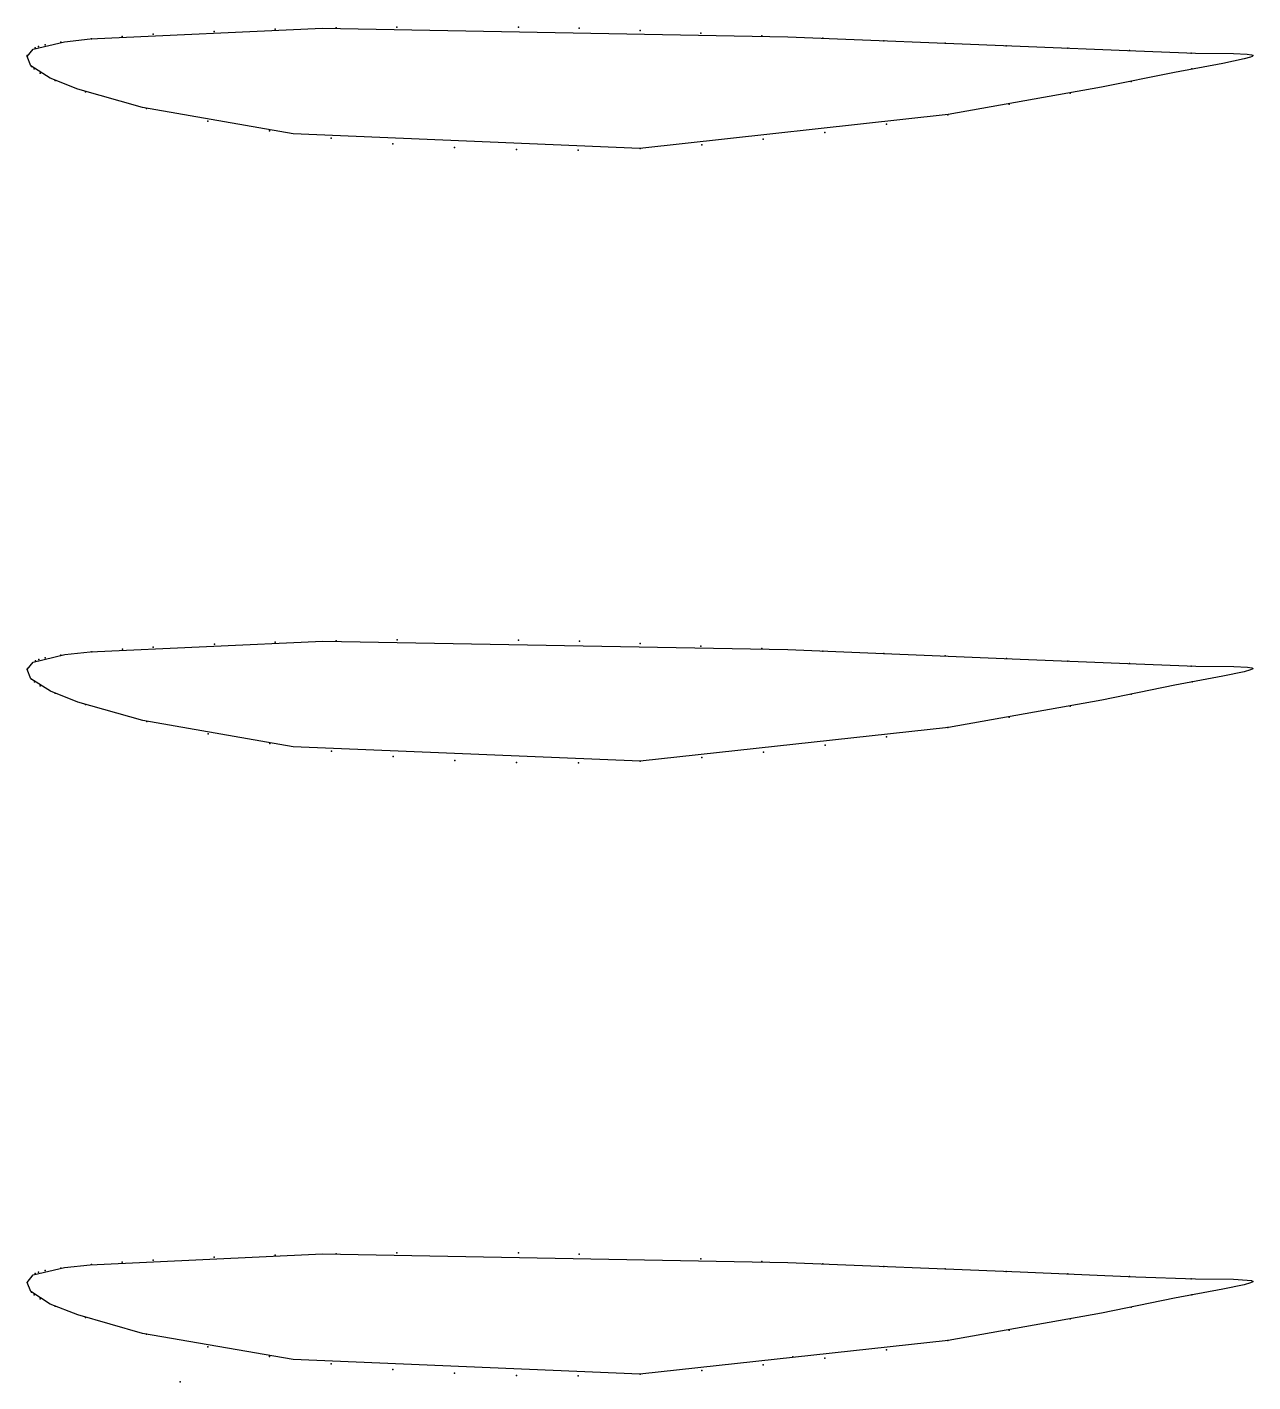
# Paper-space layout '_Bottom' of a CAD drawing. Header units: millimetres. Extents: x 0 to 100, y -108 to 2.
import ezdxf

# ---------------------------------------------------------------- set-up
doc = ezdxf.new("R2010")
doc.units = ezdxf.units.MM
doc.header["$PDSIZE"] = -1

psp = doc.layouts.new('_Bottom')

# ---------------------------------------------------------------- linework, layer by layer
at = {"color": 7, "linetype": 'Continuous', "flags": 128}
for points in [[(100.01, 0), (100, -0.03), (99.96, -0.06), (99.83, -0.12), (99.3, -0.27), (97.57, -0.63), (93.62, -1.37), (87.68, -2.58), (75.16, -4.81), (50, -7.57), (21.7, -6.38), (9.41, -4.24), (4.13, -2.74), (1.88, -1.85), (0.29, -0.83), (-0.01, -0.08), (0.47, 0.53), (3.05, 1.13), (5.13, 1.36), (24.1, 2.24), (62.06, 1.54), (81.03, 0.77), (90.48, 0.38), (95.35, 0.2), (98.45, 0.17), (99.56, 0.11), (99.92, 0.06), (99.99, 0.03), (100.01, 0)], [(100.02, -50), (100.01, -50.03), (99.97, -50.06), (99.84, -50.12), (99.31, -50.27), (97.58, -50.63), (93.64, -51.37), (87.69, -52.58), (75.17, -54.81), (50.01, -57.57), (21.71, -56.38), (9.42, -54.24), (4.14, -52.74), (1.89, -51.85), (0.3, -50.83), (0, -50.08), (0.48, -49.47), (3.07, -48.87), (5.14, -48.64), (24.11, -47.76), (62.07, -48.46), (81.04, -49.23), (90.49, -49.62), (95.36, -49.8), (98.46, -49.83), (99.58, -49.89), (99.93, -49.94), (100, -49.97), (100.02, -50)], [(100.01, -100), (100, -100.03), (99.96, -100.06), (99.83, -100.12), (99.3, -100.27), (97.57, -100.63), (93.62, -101.37), (87.68, -102.58), (75.16, -104.81), (50, -107.57), (21.7, -106.38), (9.41, -104.24), (4.13, -102.74), (1.88, -101.85), (0.29, -100.83), (-0.01, -100.08), (0.47, -99.47), (3.05, -98.87), (5.13, -98.64), (24.1, -97.76), (62.06, -98.46), (81.03, -99.23), (90.48, -99.62), (95.35, -99.8), (98.45, -99.83), (99.56, -99.89), (99.92, -99.94), (99.99, -99.97), (100.01, -100)]]:
    psp.add_lwpolyline(points, dxfattribs=at)
at = {"color": 7, "linetype": 'Continuous'}
for p in [(25.2, 2.26), (30.16, 2.33), (40.09, 2.32), (45.05, 2.23), (5.25, 1.37), (7.76, 1.57), (10.27, 1.74), (15.25, 1.98), (20.23, 2.15), (50.01, 2.05), (54.97, 1.83), (59.94, 1.62), (64.92, 1.42), (69.9, 1.22), (0, 0), (0, 0), (0.66, 0.63), (0.93, 0.74), (1.45, 0.88), (2.73, 1.09), (74.9, 1.02), (79.9, 0.81), (84.91, 0.61), (89.94, 0.41), (94.98, 0.2), (100.01, 0), (0.34, -0.88), (0.57, -1.09), (95.05, -1.09), (1.05, -1.42), (2.27, -2.02), (90.08, -2.1), (4.75, -2.95), (85.11, -3.06), (9.74, -4.32), (80.12, -3.97), (14.75, -5.34), (75.12, -4.82), (19.77, -6.13), (65.1, -6.26), (70.11, -5.58), (24.81, -6.74), (29.84, -7.19), (34.88, -7.5), (39.92, -7.67), (44.97, -7.7), (50.01, -7.57), (55.04, -7.27), (60.07, -6.82), (5.27, -48.63), (7.78, -48.43), (10.28, -48.26), (15.27, -48.02), (20.24, -47.85), (25.21, -47.74), (30.18, -47.67), (40.1, -47.68), (45.06, -47.77), (50.02, -47.95), (54.98, -48.17), (59.95, -48.38), (64.93, -48.58), (0.67, -49.37), (0.94, -49.26), (1.46, -49.12), (2.74, -48.91), (69.91, -48.78), (74.91, -48.98), (79.91, -49.19), (84.93, -49.39), (89.95, -49.59), (0.01, -50), (0.01, -50), (94.99, -49.8), (0.35, -50.88), (0.58, -51.09), (1.06, -51.42), (95.06, -51.09), (2.29, -52.02), (4.76, -52.95), (90.09, -52.1), (80.13, -53.97), (85.12, -53.06), (9.75, -54.32), (75.13, -54.82), (14.76, -55.34), (19.79, -56.13), (65.11, -56.26), (70.13, -55.58), (24.82, -56.74), (29.86, -57.19), (55.05, -57.27), (60.09, -56.82), (34.9, -57.5), (39.94, -57.67), (44.98, -57.7), (50.02, -57.57), (10.27, -98.26), (15.25, -98.02), (20.23, -97.85), (25.2, -97.74), (30.16, -97.67), (40.09, -97.68), (45.05, -97.77), (54.97, -98.17), (0.66, -99.37), (0.93, -99.26), (1.45, -99.12), (2.73, -98.91), (5.25, -98.63), (7.76, -98.43), (59.94, -98.38), (64.92, -98.58), (69.9, -98.78), (74.9, -98.98), (79.9, -99.19), (84.91, -99.39), (89.94, -99.59), (94.98, -99.8), (100.01, -100), (0.34, -100.88), (0.57, -101.09), (1.05, -101.42), (95.05, -101.09), (2.27, -102.02), (90.08, -102.1), (4.75, -102.95), (85.11, -103.06), (9.74, -104.32), (75.12, -104.82), (80.12, -103.97), (14.75, -105.34), (70.11, -105.58), (19.77, -106.13), (24.81, -106.74), (29.84, -107.19), (60.07, -106.82), (62.48, -106.15), (65.1, -106.26), (12.48, -108.2), (12.48, -108.2), (34.88, -107.5), (39.92, -107.67), (44.97, -107.7), (50.01, -107.57), (55.04, -107.27)]:
    psp.add_point(p, dxfattribs=at)

doc.saveas('drawing.dxf')
